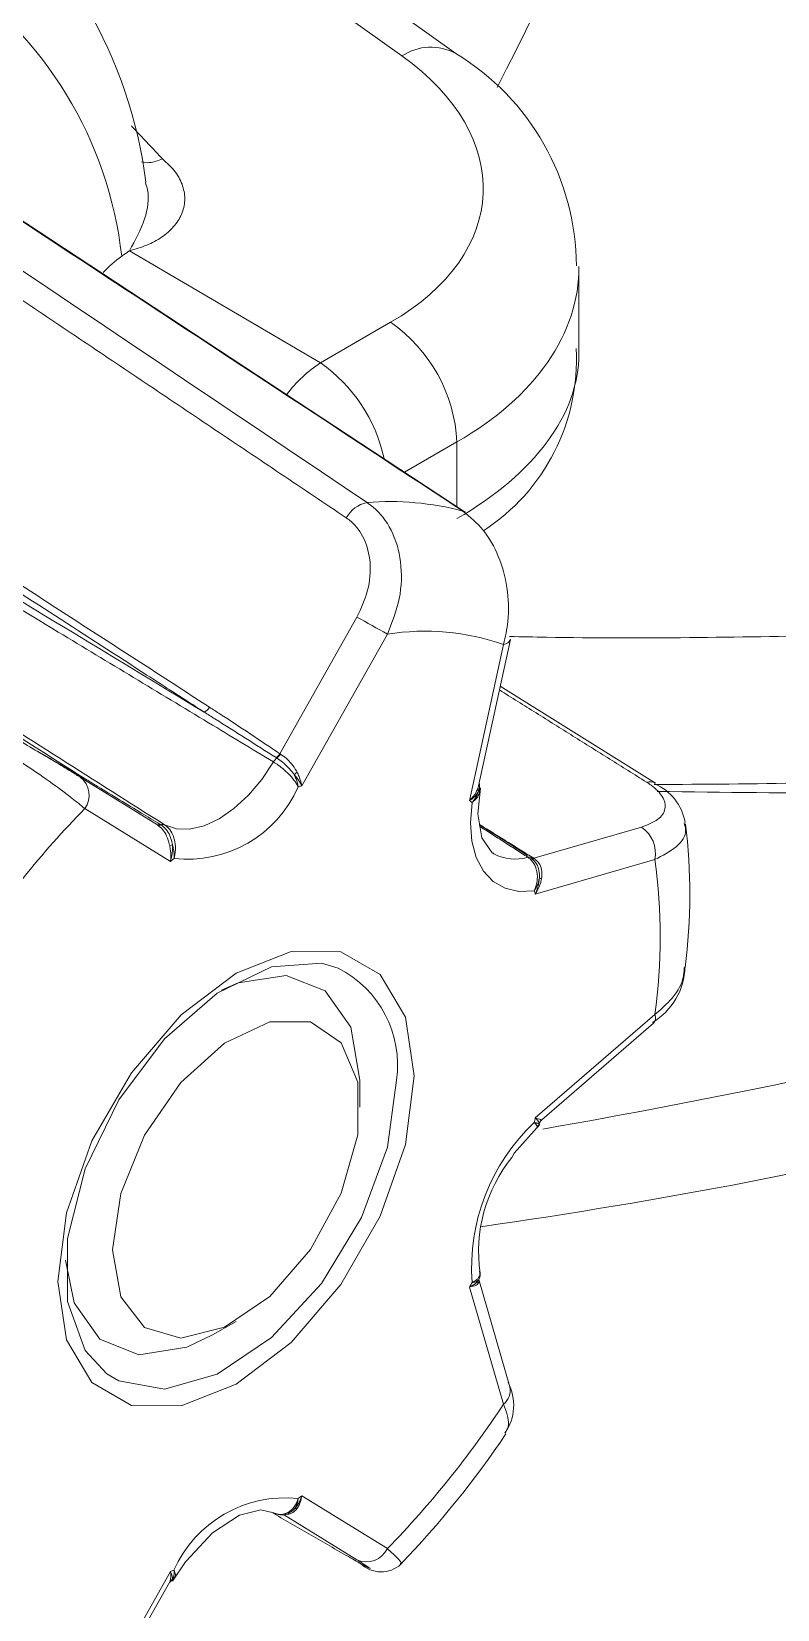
# Model space of a CAD drawing. Extents: x 2 to 136, y 1 to 99.
# Drawn here: x 107.161 to 107.609, y 7.769 to 8.716 of the extents above; entities that cross this region are included whole.
import ezdxf

# ---------------------------------------------------------------- set-up
doc = ezdxf.new("R2010")
doc.units = 0
doc.header["$MEASUREMENT"] = 0
doc.linetypes.add('SLD-Solid', pattern=[0])
doc.layers.add('OBJECT', color=7, linetype='CONTINUOUS')

msp = doc.modelspace()

# ---------------------------------------------------------------- linework, layer by layer
at = {"layer": 'OBJECT', "linetype": 'SLD-Solid', "lineweight": 15}
for p, q in [((107.38358, 8.7018), (107.14242, 8.87439)), ((107.41591, 8.70319), (107.18391, 8.86922)), ((107.22, 8.58485), (107.33465, 8.51756)), ((107.48979, 8.52319), (107.48979, 8.57479)), ((107.33465, 8.51756), (107.37673, 8.54186)), ((107.41657, 8.46996), (107.3851, 8.4518)), ((107.41657, 8.46996), (107.41657, 8.43108)), ((107.31029, 8.28275), (107.35658, 8.36483)), ((107.37482, 8.3546), (107.32344, 8.2635)), ((107.42957, 8.26351), (107.44864, 8.3513)), ((107.4242, 8.25449), (107.44459, 8.34836)), ((107.53569, 8.26498), (107.44257, 8.32335)), ((107.19049, 8.26864), (107.19023, 8.2688)), ((107.23679, 8.24), (107.19049, 8.26864)), ((107.53573, 8.26505), (107.53552, 8.26517)), ((107.24459, 8.21798), (107.19321, 8.24976)), ((107.44195, 8.23253), (107.43018, 8.2401)), ((107.4627, 8.21994), (107.52736, 8.23865)), ((107.44728, 8.2291), (107.44195, 8.23253)), ((107.45902, 8.22155), (107.44728, 8.2291)), ((107.43807, 8.22309), (107.43882, 8.22263)), ((107.5354, 8.21916), (107.46363, 8.1984)), ((107.46363, 8.06404), (107.5354, 8.12613)), ((107.4675, 8.06285), (107.5346, 8.12091)), ((107.35826, 8.07039), (107.35826, 8.08672)), ((107.44459, 7.89209), (107.4242, 7.96242)), ((107.44839, 7.90239), (107.42969, 7.96689)), ((107.26989, 7.93363), (107.28403, 7.9418)), ((107.32344, 7.83707), (107.37482, 7.80529)), ((107.35658, 7.7985), (107.31242, 7.82582)), ((107.19321, 7.70045), (107.24459, 7.79155)), ((107.24594, 7.78568), (107.25362, 7.79726)), ((107.19567, 7.6992), (107.2442, 7.78525))]:
    msp.add_line(p, q, dxfattribs=at)
at = {"layer": 'OBJECT', "linetype": 'SLD-Solid', "lineweight": 15, "flags": 128}
for points in [[(107.4215, 8.42783), (107.32787, 8.48947), (107.09545, 8.64236)], [(107.4201, 8.42846), (107.42128, 8.42797), (107.42151, 8.42783)], [(107.2411, 8.24002), (107.24815, 8.2376), (107.25615, 8.23741), (107.2648, 8.23944), (107.27378, 8.24362), (107.28276, 8.2498), (107.2914, 8.25776), (107.2994, 8.26719), (107.30646, 8.27775)], [(107.19433, 8.26705), (107.19392, 8.26674), (107.19374, 8.26663)], [(107.43015, 8.25983), (107.43042, 8.26069), (107.43003, 8.2646)], [(107.43866, 8.22303), (107.43778, 8.22328), (107.43145, 8.2322), (107.42914, 8.24658), (107.4307, 8.262)], [(107.46294, 8.20042), (107.45375, 8.2), (107.44544, 8.20188), (107.43827, 8.20599), (107.43246, 8.2122), (107.42819, 8.22033), (107.42559, 8.23012), (107.42475, 8.24127), (107.42567, 8.25344)], [(107.39094, 8.08925), (107.3857, 8.04808), (107.37052, 8.00489), (107.34686, 7.96392), (107.31705, 7.92917), (107.28401, 7.90405), (107.25097, 7.89102), (107.22117, 7.89135), (107.19751, 7.90501), (107.18232, 7.93067), (107.17709, 7.9658), (107.18232, 8.00698), (107.19751, 8.05016), (107.22117, 8.09114), (107.25097, 8.12588), (107.28401, 8.151), (107.31705, 8.16403), (107.34686, 8.1637), (107.37052, 8.15004), (107.3857, 8.12439), (107.39094, 8.08925)], [(107.34535, 8.15395), (107.33529, 8.15683), (107.30531, 8.15471), (107.2727, 8.139), (107.24097, 8.1114), (107.21357, 8.07492), (107.19347, 8.03349), (107.18284, 7.9916), (107.18284, 7.95381), (107.19347, 7.9242), (107.20638, 7.9103)], [(107.27521, 8.14065), (107.28522, 8.14507), (107.31407, 8.1496), (107.33758, 8.14039), (107.35293, 8.11855), (107.35826, 8.08672)], [(107.20977, 7.98467), (107.21478, 8.01853), (107.22914, 8.05361), (107.25092, 8.08517), (107.27716, 8.10894), (107.30433, 8.12172), (107.32876, 8.12178), (107.34714, 8.1091), (107.357, 8.08541), (107.357, 8.0539), (107.34714, 8.01883), (107.32876, 7.98494), (107.30433, 7.95679), (107.27716, 7.9382), (107.25092, 7.93167), (107.22914, 7.93809), (107.21478, 7.95659), (107.20977, 7.98467)], [(107.20638, 7.9103), (107.21357, 7.90598), (107.24097, 7.90112), (107.2727, 7.91016), (107.30531, 7.93211), (107.33529, 7.9646), (107.35937, 8.0041), (107.37494, 8.04633), (107.38033, 8.08672)], [(107.44957, 8.04028), (107.45098, 8.04271), (107.46643, 8.06002)], [(107.46473, 8.05847), (107.46579, 8.05989), (107.46605, 8.06076)], [(107.46613, 8.06064), (107.46683, 8.06211), (107.46755, 8.06281)], [(107.26989, 7.93363), (107.25452, 7.92631), (107.22568, 7.92178), (107.20216, 7.931), (107.18681, 7.95283), (107.18165, 7.97858)], [(107.42969, 7.96692), (107.42972, 7.96689), (107.42973, 7.96697)], [(107.25362, 7.79726), (107.25398, 7.79779), (107.26988, 7.81485), (107.28606, 7.82535), (107.29881, 7.82855), (107.30651, 7.82683)], [(107.244, 7.78486), (107.24415, 7.7851), (107.24486, 7.78556)], [(107.24475, 7.78575), (107.24647, 7.78691), (107.24729, 7.7882)]]:
    msp.add_lwpolyline(points, dxfattribs=at)
at = {"layer": 'OBJECT', "linetype": 'SLD-Solid', "lineweight": 15}
for centre, radius, start, end in [((104.99617, 9.93067), 2.74458, 332.95558, 341.41196), ((106.95455, 8.59115), 0.27753, 7.20324, 53.33477), ((106.97894, 8.55499), 0.23789, 6.39418, 56.18084), ((107.40087, 8.67622), 0.03088, 60.88089, 124.05885), ((107.33847, 8.57495), 0.1498, 0.28086, 58.8728), ((107.32371, 8.46549), 0.09296, 2.75233, 55.22639), ((107.36593, 8.51934), 0.12235, 302.95887, 3.14402), ((107.38324, 8.44569), 0.08675, 124.06243, 142.44497), ((107.28041, 8.44008), 0.09457, 12.22662, 55.00717), ((107.36614, 8.41588), 0.01807, 101.25547, 151.98182), ((107.37646, 8.2644), 0.16977, 75.10321, 94.67771), ((107.7744, 9.08851), 0.83563, 239.99979, 241.4334), ((107.39706, 8.21011), 0.14619, 71.02899, 98.75217), ((107.4443, 8.35303), 0.00468, 273.59057, 338.32601), ((107.26216, 8.31403), 0.00683, 292.95238, 330.6028), ((107.31328, 8.27369), 0.00794, 126.78765, 149.2528), ((107.30363, 8.28686), 0.00783, 304.00278, 328.32236), ((107.30369, 8.28645), 0.00802, 307.06856, 330.51012), ((107.18207, 8.25779), 0.01373, 324.19633, 52.176), ((107.32724, 8.26297), 0.01094, 127.18406, 139.47382), ((107.53233, 8.25897), 0.00697, 62.79167, 106.15975), ((107.52252, 8.2358), 0.03156, 10.22707, 66.29795), ((107.25472, 8.292), 0.07269, 263.70206, 336.29256), ((107.37965, 8.09354), 0.17902, 108.2988, 109.02955), ((107.37347, 8.18228), 0.08825, 53.73625, 54.91121), ((107.43202, 8.26166), 0.0029, 173.65929, 210.52187), ((107.60786, 7.845), 0.57946, 135.69133, 146.71945), ((107.23742, 8.24205), 0.0021, 247.66072, 301.82746), ((107.23797, 8.24197), 0.0023, 242.88191, 298.19765), ((107.24015, 8.23788), 0.00234, 66.14778, 118.0019), ((107.51647, 8.22276), 0.01927, 349.24856, 55.59084), ((107.21707, 8.1986), 0.33933, 352.50525, 7.12339), ((107.25141, 8.19743), 0.03098, 100.31867, 103.54014), ((107.45297, 7.96507), 0.3277, 128.99747, 129.4858), ((107.45155, 8.24609), 0.02669, 241.5147, 286.63067), ((107.45976, 8.21864), 0.00196, 47.7762, 106.77125), ((107.46206, 8.22222), 0.00237, 240.6353, 285.61648), ((107.4624, 8.22157), 0.00198, 228.21286, 289.6772), ((107.20019, 8.17265), 0.33842, 352.09973, 7.90027), ((107.46832, 8.21127), 0.00381, 233.3871, 255.52814), ((107.32147, 8.15082), 0.14991, 18.50571, 19.32283), ((107.31538, 8.09564), 0.06557, 352.17871, 62.79392), ((107.51384, 8.15546), 0.03959, 300.46641, 359.07048), ((107.531, 8.12415), 0.00483, 316.34145, 24.25911), ((107.54531, 7.97401), 0.11996, 133.36553, 184.22305), ((106.95189, 11.35429), 3.38967, 278.1252, 283.64212), ((107.09751, 8.15243), 0.37664, 345.98446, 346.42658), ((107.47084, 8.05929), 0.00501, 133.90165, 163.106), ((107.51988, 7.98363), 0.09029, 141.14213, 188.2042), ((107.42567, 7.96971), 0.00487, 325.3627, 23.61008), ((107.02577, 8.17697), 0.45253, 331.69845, 332.09359), ((107.43323, 7.96481), 0.00412, 154.25747, 186.2532), ((107.42062, 7.89142), 0.03002, 326.12252, 27.02875), ((107.43815, 7.90031), 0.01045, 308.04532, 11.44585), ((106.96015, 8.21007), 0.57948, 315.69161, 326.71917), ((106.97886, 8.18641), 0.56178, 315.98179, 326.25393), ((107.3133, 7.76306), 0.07269, 83.7016, 156.29302), ((107.3203, 7.82669), 0.00271, 83.19283, 120.66598), ((107.1111, 8.0948), 0.33393, 309.00582, 309.48506), ((107.31142, 7.83394), 0.00847, 236.55874, 309.82905), ((107.36219, 7.81133), 0.014, 246.38401, 334.45867), ((107.18732, 7.96471), 0.18238, 288.29985, 289.01711), ((107.37108, 7.80899), 0.01766, 225.70906, 312.46407), ((107.24789, 7.78299), 0.00436, 117.74271, 148.91517)]:
    msp.add_arc(centre, radius, start, end, dxfattribs=at)
for centre, major_axis, ratio, start_param, end_param in [((107.24238, 8.6289), (0.18989, -0.01072), 0.611383, 5.532292, 7.050729), ((107.22043, 8.53567), (0.02998, 0.05198), 0.579229, 0.903132, 1.175473), ((107.23979, 8.5815), (0.24992, -0.01056), 0.603442, 5.523269, 6.312822), ((107.23979, 8.51648), (0.24994, 0.00962), 0.549881, 5.476626, 6.262024), ((105.85045, 9.70743), (3.50476, -0.83636), 0.337357, 5.29292, 5.370705), ((103.44545, 10.21276), (5.44687, -1.29982), 0.337357, 5.620083, 5.701952)]:
    msp.add_ellipse(centre, major_axis=major_axis, ratio=ratio, start_param=start_param, end_param=end_param, dxfattribs=at)
for points in [[(107.22125, 8.65974), (107.23986, 8.63997)], [(107.35019, 8.42437), (107.03481, 8.63627)], [(107.22, 8.58485), (107.21535, 8.58148)], [(106.98712, 8.49256), (107.26811, 8.31068)], [(107.53039, 8.26566), (107.44207, 8.32103)], [(107.16463, 8.28425), (107.19433, 8.26705)], [(107.30853, 8.28005), (107.30801, 8.28037)], [(107.31029, 8.28275), (107.31067, 8.2825)], [(107.23692, 8.23992), (107.23679, 8.24)], [(107.23853, 8.24027), (107.23905, 8.23994)], [(107.43016, 8.2402), (107.4627, 8.21994)], [(107.45919, 8.22051), (107.43035, 8.23903)], [(107.4627, 8.21994), (107.46306, 8.2197)], [(107.46737, 8.0629), (107.46737, 8.063)], [(107.30518, 7.82712), (107.35019, 7.80121)]]:
    msp.add_open_spline(points, degree=1, dxfattribs=at)
for points, knots in [([(107.04431, 8.64761), (107.05028, 8.6436), (107.08337, 8.62136), (107.18949, 8.55005), (107.28961, 8.4827), (107.36261, 8.4336)], [0, 0, 0, 0, 0.056183, 0.311886, 1, 1, 1, 1]), ([(107.4201, 8.42846), (107.41315, 8.43304), (107.37837, 8.45593), (107.26957, 8.52752), (107.16771, 8.59451), (107.09368, 8.6432)], [0, 0, 0, 0, 0.063925, 0.319628, 1, 1, 1, 1]), ([(107.23986, 8.63997), (107.24261, 8.63744), (107.24812, 8.63238), (107.2524, 8.62375), (107.25375, 8.61504), (107.25175, 8.60673), (107.24699, 8.59916), (107.23974, 8.5929), (107.23073, 8.58786), (107.22356, 8.58585), (107.22, 8.58485)], [0, 0, 0, 0, 0.134539, 0.269903, 0.400285, 0.530276, 0.653313, 0.775196, 0.888139, 1, 1, 1, 1]), ([(107.22728, 8.63822), (107.22882, 8.63791), (107.23255, 8.63715), (107.23716, 8.63893), (107.23986, 8.63997)], [0, 0, 0, 0, 0.412698, 1, 1, 1, 1]), ([(107.22, 8.58485), (107.22344, 8.59112), (107.22993, 8.60296), (107.23223, 8.61767), (107.23006, 8.62439), (107.22958, 8.62587)], [0, 0, 0, 0, 0.467175, 0.882115, 1, 1, 1, 1]), ([(107.26482, 8.30775), (107.26254, 8.30923), (107.2511, 8.31663), (107.20307, 8.34773), (107.11167, 8.40689), (107.02939, 8.46007), (106.98372, 8.48959)], [0, 0, 0, 0, 0.024416, 0.122079, 0.512732, 1, 1, 1, 1]), ([(107.05477, 8.43486), (107.09669, 8.40953), (107.16676, 8.36719), (107.23671, 8.32478), (107.26482, 8.30775)], [0, 0, 0, 0, 0.598184, 1, 1, 1, 1]), ([(107.30646, 8.27775), (107.29347, 8.28561), (107.25044, 8.31164), (107.16551, 8.36295), (107.09346, 8.40632), (107.05152, 8.43157)], [0, 0, 0, 0, 0.153014, 0.506934, 1, 1, 1, 1]), ([(107.36261, 8.4336), (107.36389, 8.43267), (107.36968, 8.42848), (107.37814, 8.41735), (107.38379, 8.39804), (107.38324, 8.37566), (107.37762, 8.3616), (107.37482, 8.3546)], [0, 0, 0, 0, 0.062062, 0.280897, 0.514815, 0.758817, 1, 1, 1, 1]), ([(107.44459, 8.34836), (107.44561, 8.3529), (107.44807, 8.36385), (107.44738, 8.3824), (107.44212, 8.40147), (107.43293, 8.41797), (107.42439, 8.42495), (107.4201, 8.42846)], [0, 0, 0, 0, 0.156464, 0.377208, 0.586934, 0.792745, 1, 1, 1, 1]), ([(107.35658, 8.36483), (107.35905, 8.37011), (107.36397, 8.38068), (107.36527, 8.39754), (107.36161, 8.41211), (107.35547, 8.42052), (107.35114, 8.42367), (107.35019, 8.42437)], [0, 0, 0, 0, 0.244966, 0.490376, 0.723034, 0.938926, 1, 1, 1, 1]), ([(107.19433, 8.26705), (107.16691, 8.28449), (107.11018, 8.32055), (107.042, 8.36399), (107.00125, 8.38998), (106.98975, 8.39732)], [0, 0, 0, 0, 0.401816, 0.831188, 1, 1, 1, 1]), ([(106.99301, 8.3978), (107.0045, 8.39047), (107.04522, 8.36452), (107.12787, 8.31191), (107.19913, 8.26666), (107.2411, 8.24002)], [0, 0, 0, 0, 0.139146, 0.493066, 1, 1, 1, 1]), ([(107.6416, 8.3538), (107.58471, 8.35272), (107.52046, 8.3515), (107.45552, 8.35297), (107.44808, 8.35313)], [0, 0, 0, 0, 0.885382, 1, 1, 1, 1]), ([(107.30801, 8.28037), (107.2958, 8.28816), (107.28143, 8.29733), (107.26699, 8.30638), (107.26482, 8.30775)], [0, 0, 0, 0, 0.849807, 1, 1, 1, 1]), ([(107.26811, 8.31068), (107.27023, 8.3093), (107.28438, 8.30013), (107.29839, 8.29073), (107.31029, 8.28275)], [0, 0, 0, 0, 0.150182, 1, 1, 1, 1]), ([(107.19321, 8.24976), (107.19084, 8.25174), (107.18512, 8.25652), (107.17241, 8.26589), (107.15651, 8.27678), (107.13988, 8.28753), (107.12997, 8.29346), (107.125, 8.29643)], [0, 0, 0, 0, 0.156463, 0.377209, 0.586936, 0.792745, 1, 1, 1, 1]), ([(107.13632, 8.3009), (107.14009, 8.29871), (107.14762, 8.29432), (107.16054, 8.2867), (107.1731, 8.27921), (107.18338, 8.27301), (107.18822, 8.27003), (107.19023, 8.2688)], [0, 0, 0, 0, 0.20417, 0.408136, 0.617899, 0.840883, 1, 1, 1, 1]), ([(107.32128, 8.26277), (107.32126, 8.2628), (107.32124, 8.26284), (107.32121, 8.26291), (107.32117, 8.26301), (107.32105, 8.26325), (107.32079, 8.26376), (107.32015, 8.26491), (107.31854, 8.26728), (107.31593, 8.27023), (107.31258, 8.27335), (107.30949, 8.27582), (107.3074, 8.27715), (107.30646, 8.27775)], [0, 0, 0, 0, 0.007071, 0.008539, 0.013728, 0.028142, 0.057808, 0.119655, 0.255241, 0.503835, 0.641028, 0.838402, 1, 1, 1, 1]), ([(107.31892, 8.27008), (107.31876, 8.27032), (107.31772, 8.27183), (107.31546, 8.27449), (107.31194, 8.27777), (107.30966, 8.27929), (107.30853, 8.28005)], [0, 0, 0, 0, 0.06122, 0.387743, 0.695896, 1, 1, 1, 1]), ([(107.31067, 8.2825), (107.31182, 8.28171), (107.31412, 8.28012), (107.31753, 8.27655), (107.31959, 8.27363), (107.32048, 8.27195), (107.32063, 8.27169)], [0, 0, 0, 0, 0.302402, 0.609804, 0.937989, 1, 1, 1, 1]), ([(107.19433, 8.26705), (107.19653, 8.26572), (107.20751, 8.25907), (107.22223, 8.25015), (107.2348, 8.24253), (107.23853, 8.24027)], [0, 0, 0, 0, 0.149386, 0.74696, 1, 1, 1, 1]), ([(107.31892, 8.27008), (107.3193, 8.26929), (107.32012, 8.26759), (107.32078, 8.2655), (107.32109, 8.26406), (107.3212, 8.26339), (107.32124, 8.26308), (107.32126, 8.26295), (107.32127, 8.26287), (107.32127, 8.26281), (107.32128, 8.26277)], [0, 0, 0, 0, 0.31516, 0.674069, 0.841244, 0.922411, 0.962056, 0.977134, 0.981063, 1, 1, 1, 1]), ([(107.32344, 8.2635), (107.32342, 8.26354), (107.32273, 8.26489), (107.32137, 8.26707), (107.3195, 8.26937), (107.31892, 8.27008)], [0, 0, 0, 0, 0.018359, 0.694179, 1, 1, 1, 1]), ([(107.32063, 8.27169), (107.32105, 8.27082), (107.32239, 8.26803), (107.32315, 8.26529), (107.32343, 8.26355), (107.32344, 8.2635)], [0, 0, 0, 0, 0.306096, 0.981678, 1, 1, 1, 1]), ([(107.42984, 8.26471), (107.4299, 8.26456), (107.43041, 8.26338), (107.43005, 8.26178), (107.42959, 8.26041), (107.42952, 8.26019)], [0, 0, 0, 0, 0.110081, 0.858853, 1, 1, 1, 1]), ([(107.52736, 8.23865), (107.53095, 8.24003), (107.53814, 8.24279), (107.54241, 8.24939), (107.54086, 8.2567), (107.53553, 8.26228), (107.53132, 8.26505), (107.53039, 8.26566)], [0, 0, 0, 0, 0.244967, 0.490377, 0.723034, 0.938926, 1, 1, 1, 1]), ([(107.62935, 8.26522), (107.62789, 8.26519), (107.59652, 8.26456), (107.56504, 8.26439), (107.53502, 8.26423)], [0, 0, 0, 0, 0.046645, 1, 1, 1, 1]), ([(107.4242, 8.25449), (107.42424, 8.25453), (107.4258, 8.25611), (107.42774, 8.25861), (107.4288, 8.26118), (107.42913, 8.26199)], [0, 0, 0, 0, 0.018311, 0.693918, 1, 1, 1, 1]), ([(107.42952, 8.26019), (107.42915, 8.25956), (107.42798, 8.25754), (107.4259, 8.25567), (107.42425, 8.25452), (107.4242, 8.25449)], [0, 0, 0, 0, 0.305818, 0.98165, 1, 1, 1, 1]), ([(107.42567, 8.25344), (107.42571, 8.25348), (107.42575, 8.25352), (107.42582, 8.2536), (107.42593, 8.25372), (107.42618, 8.25401), (107.42669, 8.25462), (107.42768, 8.25594), (107.4288, 8.25787), (107.42929, 8.25945), (107.42952, 8.26019)], [0, 0, 0, 0, 0.018932, 0.022846, 0.037917, 0.077571, 0.158723, 0.325929, 0.684843, 1, 1, 1, 1]), ([(107.43013, 8.25984), (107.42988, 8.25882), (107.42946, 8.25713), (107.42783, 8.25528), (107.42676, 8.25429), (107.42621, 8.25384), (107.42595, 8.25364), (107.42583, 8.25356), (107.42576, 8.2535), (107.42571, 8.25347), (107.42567, 8.25344)], [0, 0, 0, 0, 0.442183, 0.73851, 0.873674, 0.938504, 0.97, 0.981357, 0.984558, 1, 1, 1, 1]), ([(107.42913, 8.26199), (107.42923, 8.26223), (107.42942, 8.26276), (107.42945, 8.26326), (107.42946, 8.26353)], [0, 0, 0, 0, 0.473451, 1, 1, 1, 1]), ([(107.24416, 8.22755), (107.24409, 8.22785), (107.24365, 8.22979), (107.24249, 8.23324), (107.24009, 8.23739), (107.23797, 8.23908), (107.23692, 8.23992)], [0, 0, 0, 0, 0.062339, 0.390499, 0.69788, 1, 1, 1, 1]), ([(107.23905, 8.23994), (107.24008, 8.23913), (107.24214, 8.23749), (107.24442, 8.23349), (107.24547, 8.23013), (107.24581, 8.22821), (107.24586, 8.22791)], [0, 0, 0, 0, 0.303817, 0.611963, 0.938452, 1, 1, 1, 1]), ([(107.2411, 8.24002), (107.24195, 8.23937), (107.24384, 8.23792), (107.24577, 8.23479), (107.24728, 8.2306), (107.24777, 8.22642), (107.24747, 8.22295), (107.24714, 8.22124), (107.24695, 8.22047), (107.24685, 8.22011), (107.24681, 8.21996), (107.24678, 8.21986), (107.24677, 8.2198), (107.24675, 8.21975)], [0, 0, 0, 0, 0.161598, 0.358972, 0.496165, 0.744759, 0.880345, 0.942192, 0.971858, 0.986272, 0.991461, 0.992929, 1, 1, 1, 1]), ([(107.55288, 8.24111), (107.55332, 8.23966), (107.55487, 8.23452), (107.54932, 8.22638), (107.54002, 8.22156), (107.5354, 8.21916)], [0, 0, 0, 0, 0.164914, 0.584885, 1, 1, 1, 1]), ([(107.24459, 8.21798), (107.24459, 8.21804), (107.24487, 8.22009), (107.24493, 8.22331), (107.24434, 8.22654), (107.24416, 8.22755)], [0, 0, 0, 0, 0.018322, 0.693904, 1, 1, 1, 1]), ([(107.24586, 8.22791), (107.24589, 8.22687), (107.24596, 8.22353), (107.24529, 8.22019), (107.24461, 8.21804), (107.24459, 8.21798)], [0, 0, 0, 0, 0.305821, 0.981641, 1, 1, 1, 1]), ([(107.24675, 8.21975), (107.24675, 8.2198), (107.24676, 8.21985), (107.24677, 8.21995), (107.24678, 8.2201), (107.2468, 8.22044), (107.24684, 8.22119), (107.24682, 8.2228), (107.24658, 8.22513), (107.24609, 8.22702), (107.24586, 8.22791)], [0, 0, 0, 0, 0.018937, 0.022866, 0.037944, 0.077589, 0.158756, 0.325931, 0.68484, 1, 1, 1, 1]), ([(107.46294, 8.20042), (107.46296, 8.20047), (107.46299, 8.20053), (107.46303, 8.20062), (107.4631, 8.20077), (107.46326, 8.20113), (107.46358, 8.20189), (107.46418, 8.20357), (107.46495, 8.207), (107.46488, 8.21114), (107.46368, 8.2153), (107.4619, 8.21842), (107.46003, 8.21986), (107.45919, 8.22051)], [0, 0, 0, 0, 0.007069, 0.008521, 0.013729, 0.028139, 0.057804, 0.119641, 0.255234, 0.503819, 0.641029, 0.838401, 1, 1, 1, 1]), ([(107.46605, 8.20822), (107.46607, 8.20851), (107.46619, 8.21039), (107.46578, 8.2137), (107.46404, 8.21764), (107.46206, 8.21928), (107.46107, 8.22009)], [0, 0, 0, 0, 0.061226, 0.387746, 0.695894, 1, 1, 1, 1]), ([(107.46306, 8.2197), (107.46405, 8.21887), (107.46603, 8.21718), (107.46755, 8.21311), (107.4677, 8.20976), (107.46741, 8.20788), (107.46737, 8.20759)], [0, 0, 0, 0, 0.302395, 0.609791, 0.937977, 1, 1, 1, 1]), ([(107.46605, 8.20822), (107.46589, 8.20737), (107.46557, 8.20555), (107.46466, 8.20332), (107.46382, 8.20179), (107.46338, 8.20108), (107.46317, 8.20075), (107.46307, 8.20061), (107.46301, 8.20052), (107.46297, 8.20046), (107.46294, 8.20042)], [0, 0, 0, 0, 0.315176, 0.674082, 0.84127, 0.922433, 0.962087, 0.977137, 0.981103, 1, 1, 1, 1]), ([(107.46363, 8.1984), (107.46365, 8.19845), (107.46462, 8.20058), (107.46569, 8.20389), (107.46596, 8.20719), (107.46605, 8.20822)], [0, 0, 0, 0, 0.018349, 0.694197, 1, 1, 1, 1]), ([(107.46737, 8.20759), (107.46715, 8.20662), (107.46647, 8.2035), (107.46495, 8.20042), (107.46366, 8.19845), (107.46363, 8.1984)], [0, 0, 0, 0, 0.306082, 0.981699, 1, 1, 1, 1]), ([(107.5354, 8.12613), (107.53853, 8.12882), (107.54607, 8.1353), (107.55257, 8.14529), (107.55293, 8.15214), (107.55304, 8.15438)], [0, 0, 0, 0, 0.322779, 0.778172, 1, 1, 1, 1]), ([(107.46458, 8.05853), (107.46471, 8.05871), (107.46494, 8.05901), (107.46417, 8.05998), (107.46358, 8.0606), (107.46326, 8.06091), (107.4631, 8.06106), (107.46303, 8.06112), (107.46299, 8.06117), (107.46296, 8.06119), (107.46294, 8.06122)], [0, 0, 0, 0, 0.447883, 0.741196, 0.874959, 0.939131, 0.970302, 0.981567, 0.984709, 1, 1, 1, 1]), ([(107.46294, 8.06122), (107.46297, 8.06121), (107.46301, 8.0612), (107.46307, 8.06118), (107.46316, 8.06115), (107.46338, 8.0611), (107.46382, 8.06098), (107.46466, 8.06079), (107.46557, 8.06064), (107.46589, 8.06071), (107.46605, 8.06075)], [0, 0, 0, 0, 0.018937, 0.022863, 0.037913, 0.077567, 0.15873, 0.325917, 0.684824, 1, 1, 1, 1]), ([(107.46363, 8.06404), (107.46366, 8.06402), (107.46495, 8.06354), (107.46647, 8.06303), (107.46715, 8.06293), (107.46737, 8.0629)], [0, 0, 0, 0, 0.018337, 0.69393, 1, 1, 1, 1]), ([(107.46605, 8.06075), (107.46596, 8.06098), (107.46569, 8.06173), (107.46462, 8.06301), (107.46365, 8.06401), (107.46363, 8.06404)], [0, 0, 0, 0, 0.305803, 0.981651, 1, 1, 1, 1]), ([(107.42567, 7.96517), (107.42571, 7.96519), (107.42576, 7.96521), (107.42583, 7.96524), (107.42595, 7.96529), (107.42621, 7.96541), (107.42676, 7.96568), (107.42784, 7.96631), (107.42956, 7.96775), (107.43061, 7.96983), (107.4303, 7.97144), (107.43019, 7.97202)], [0, 0, 0, 0, 0.011022, 0.013308, 0.02142, 0.043897, 0.090173, 0.186655, 0.398177, 0.785973, 1, 1, 1, 1]), ([(107.4242, 7.96242), (107.42425, 7.96244), (107.4259, 7.96321), (107.42798, 7.96455), (107.42915, 7.96611), (107.42952, 7.9666)], [0, 0, 0, 0, 0.01835, 0.694187, 1, 1, 1, 1]), ([(107.42913, 7.96436), (107.4288, 7.96409), (107.42774, 7.9632), (107.4258, 7.96265), (107.42424, 7.96243), (107.4242, 7.96242)], [0, 0, 0, 0, 0.306082, 0.981669, 1, 1, 1, 1]), ([(107.42952, 7.9666), (107.42929, 7.96637), (107.4288, 7.96587), (107.42768, 7.96547), (107.42669, 7.96528), (107.42618, 7.96522), (107.42593, 7.9652), (107.42582, 7.96518), (107.42575, 7.96518), (107.42571, 7.96518), (107.42567, 7.96517)], [0, 0, 0, 0, 0.315157, 0.67407, 0.84125, 0.922402, 0.962083, 0.977127, 0.981068, 1, 1, 1, 1]), ([(107.42955, 7.96684), (107.42965, 7.96667), (107.43013, 7.96583), (107.42969, 7.96501), (107.42923, 7.96447), (107.42913, 7.96436)], [0, 0, 0, 0, 0.174194, 0.837165, 1, 1, 1, 1]), ([(107.44534, 7.87476), (107.44637, 7.87631), (107.44882, 7.88002), (107.44615, 7.88765), (107.44459, 7.89209)], [0, 0, 0, 0, 0.417328, 1, 1, 1, 1]), ([(107.30646, 7.82686), (107.3074, 7.82647), (107.30949, 7.82562), (107.31258, 7.82586), (107.31593, 7.82724), (107.31854, 7.82962), (107.32015, 7.83234), (107.32079, 7.83386), (107.32105, 7.8346), (107.32117, 7.83495), (107.32121, 7.8351), (107.32124, 7.83519), (107.32126, 7.83525), (107.32128, 7.8353)], [0, 0, 0, 0, 0.161602, 0.358978, 0.496172, 0.744768, 0.880355, 0.942203, 0.971858, 0.986283, 0.991484, 0.992941, 1, 1, 1, 1]), ([(107.32063, 7.82938), (107.32048, 7.82919), (107.31959, 7.82802), (107.31752, 7.82653), (107.31509, 7.82568), (107.31379, 7.82607), (107.31364, 7.82611)], [0, 0, 0, 0, 0.084638, 0.530335, 0.947762, 1, 1, 1, 1]), ([(107.31683, 7.82745), (107.31739, 7.82775), (107.31815, 7.82816), (107.31876, 7.82884), (107.31892, 7.82902)], [0, 0, 0, 0, 0.730758, 1, 1, 1, 1]), ([(107.31892, 7.82902), (107.3195, 7.82971), (107.32137, 7.83192), (107.32273, 7.83487), (107.32342, 7.83702), (107.32344, 7.83707)], [0, 0, 0, 0, 0.305821, 0.981641, 1, 1, 1, 1]), ([(107.32128, 7.8353), (107.32127, 7.83526), (107.32127, 7.8352), (107.32126, 7.83511), (107.32124, 7.83496), (107.3212, 7.83462), (107.32109, 7.83392), (107.32078, 7.8325), (107.32012, 7.83068), (107.3193, 7.82955), (107.31892, 7.82902)], [0, 0, 0, 0, 0.018938, 0.022834, 0.037879, 0.077592, 0.158695, 0.325909, 0.68483, 1, 1, 1, 1]), ([(107.32344, 7.83707), (107.32343, 7.83702), (107.32315, 7.83496), (107.32239, 7.83215), (107.32105, 7.83004), (107.32063, 7.82938)], [0, 0, 0, 0, 0.018322, 0.693931, 1, 1, 1, 1]), ([(107.35019, 7.80121), (107.35354, 7.79929), (107.35702, 7.79729), (107.35868, 7.79638), (107.35875, 7.79635)], [0, 0, 0, 0, 0.961597, 1, 1, 1, 1]), ([(107.37482, 7.80529), (107.3767, 7.8036), (107.38122, 7.79952), (107.38399, 7.79634), (107.38283, 7.79629), (107.38259, 7.79628)], [0, 0, 0, 0, 0.360453, 0.86899, 1, 1, 1, 1]), ([(107.24416, 7.78524), (107.24434, 7.78576), (107.24493, 7.78743), (107.24487, 7.78977), (107.24459, 7.79151), (107.24459, 7.79155)], [0, 0, 0, 0, 0.306069, 0.981678, 1, 1, 1, 1]), ([(107.24459, 7.79155), (107.24461, 7.79152), (107.24529, 7.79016), (107.24596, 7.78839), (107.24589, 7.78721), (107.24586, 7.78684)], [0, 0, 0, 0, 0.018359, 0.694179, 1, 1, 1, 1]), ([(107.24586, 7.78684), (107.24609, 7.78729), (107.24658, 7.78823), (107.24682, 7.7898), (107.24684, 7.79105), (107.2468, 7.79167), (107.24678, 7.79197), (107.24677, 7.7921), (107.24676, 7.79219), (107.24675, 7.79224), (107.24675, 7.79228)], [0, 0, 0, 0, 0.31517, 0.674091, 0.841305, 0.922408, 0.962121, 0.977166, 0.981062, 1, 1, 1, 1]), ([(107.24675, 7.79228), (107.24677, 7.79225), (107.24678, 7.79221), (107.24681, 7.79214), (107.24685, 7.79205), (107.24695, 7.79182), (107.24714, 7.79134), (107.24746, 7.79039), (107.24778, 7.78902), (107.24737, 7.78848), (107.24715, 7.78819)], [0, 0, 0, 0, 0.016902, 0.020389, 0.032841, 0.06738, 0.138382, 0.286464, 0.611097, 1, 1, 1, 1]), ([(107.35875, 7.79635), (107.36056, 7.79535), (107.36431, 7.79327), (107.36502, 7.79311), (107.36231, 7.79494), (107.35827, 7.79745), (107.35658, 7.7985)], [0, 0, 0, 0, 0.248594, 0.514897, 0.797988, 1, 1, 1, 1]), ([(107.24586, 7.78684), (107.24581, 7.78673), (107.24558, 7.7862), (107.2451, 7.78597), (107.24472, 7.78579)], [0, 0, 0, 0, 0.218032, 1, 1, 1, 1])]:
    msp.add_open_spline(points, degree=3, knots=knots, dxfattribs=at)

doc.saveas('drawing.dxf')
